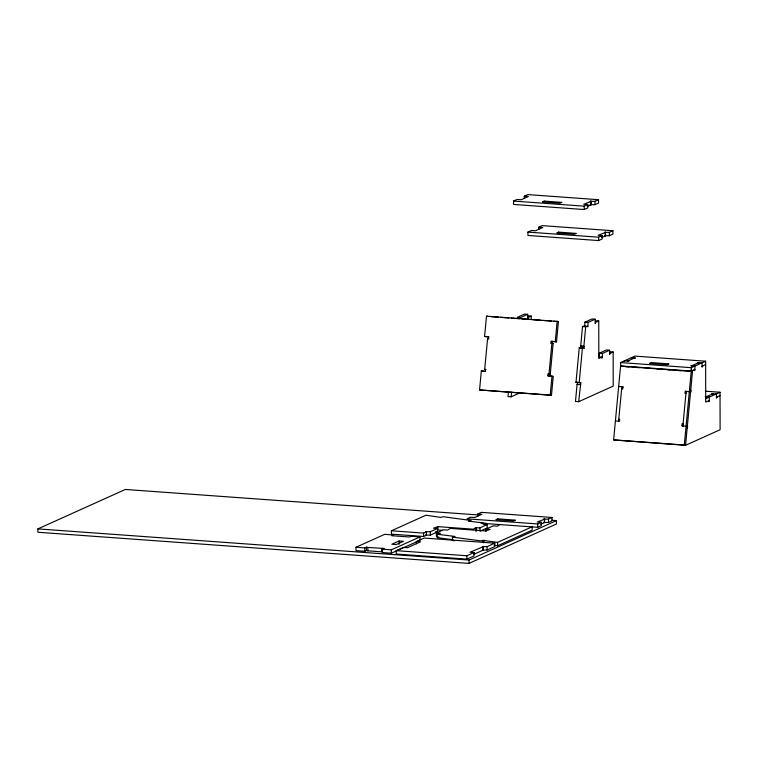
<?xml version="1.0" encoding="UTF-8"?>
<svg xmlns="http://www.w3.org/2000/svg" width="758" height="758" viewBox="0 0 758 758"><rect width="100%" height="100%" fill="white"/><g stroke="black" fill="none" stroke-linecap="round" stroke-linejoin="round"><path stroke-width="1.14" d="M547.939 375.797L553.255 376.385L551.473 395.335L479.549 389.944L481.33 370.984L485.395 371.278L485.575 369.383L484.694 369.317L487.584 338.618L488.465 338.674L488.645 336.779L484.58 336.486L486.494 316.152L558.409 321.544L556.495 341.886L551.189 341.299L551.009 343.194L553.141 343.554L550.251 374.262L548.119 373.902L547.939 375.797L552.241 376.309M508.419 392.038L507.993 396.586L511.167 396.813L519.808 392.919M511.167 396.813L511.603 392.265M550.251 374.262L549 373.969L551.89 343.26L551.009 343.194M549.19 376.091L549.37 374.196M552.26 343.488L552.44 341.593M551.473 395.335L550.223 395.051L552.004 376.091M556.495 341.886L555.254 341.593L557.168 321.25M576.014 382.212L579.264 347.714L584.039 348.32L584.219 346.425L580.694 346.112L582.523 326.613L584.105 325.902L588 326.745L587.99 322.434L595.163 319.203L595.172 323.514L595.883 322.254L598.754 320.956L598.82 358.458L601.681 357.16L601.681 358.098L602.402 357.776L602.392 353.465L609.565 350.234L609.565 354.545L610.285 353.285L613.156 351.987L613.213 386.116L578.667 401.693L575.483 401.456L577.084 384.401L580.619 384.713L580.789 382.818L576.014 382.212L580.789 382.818M577.615 382.582L577.084 384.401M584.039 348.32L580.855 348.093L580.694 346.112M579.197 382.439L582.438 347.941M578.667 401.693L580.619 384.713M583.868 346.34L585.707 326.84L587.279 326.13M705.897 391.223L720.034 392.246L720.1 429.739L685.554 445.316L613.629 439.915L620.575 366.123L692.499 371.524L687.781 371.183M618.594 421.192L621.835 386.694L623.436 387.073M683.271 426.072L682.02 425.778L682.2 423.883L683.081 423.94M686.341 393.468L685.09 393.175L685.27 391.28L690.926 391.943L690.756 389.972M682.901 425.844L686.151 391.346M690.472 370.311L692.594 370.473L685.554 445.316L684.303 445.022L691.249 371.231M587.242 206.508L591.06 204.783L591.06 201.41L583.726 204.253L587.791 204.546L587.791 207.929L584.21 209.54L513.536 204.433L513.526 201.059L517.117 199.449L521.182 199.733L528.345 196.502L524.28 196.208L524.29 198.463M524.28 196.208L527.862 194.598L598.536 199.705L598.545 203.078L594.964 204.688L590.179 204.726L591.06 204.783M598.536 199.705L594.954 201.315L590.179 201.344L591.06 201.41M513.526 201.059L584.2 206.167L587.791 204.546M601.644 237.538L605.462 235.814L605.462 232.441L598.128 235.283L602.184 235.577L602.193 238.959L598.612 240.57L527.938 235.463L527.928 232.09L531.519 230.479L535.574 230.773L542.747 227.533L538.682 227.239L538.692 229.494M538.682 227.239L542.264 225.628L612.938 230.735L612.947 234.108L609.366 235.719L604.581 235.757L605.462 235.814M558.589 232.128L556.798 232.943L574.469 234.213L576.26 233.407L558.589 232.128L558.599 234.383M612.938 230.735L609.356 232.346L604.571 232.374L605.462 232.441M527.928 232.09L598.602 237.197L602.184 235.577M551.72 520.263L556.448 520.604L556.457 523.977L469.003 563.402L37.909 532.258L37.9 528.885L125.345 489.46L478.497 514.966M527.672 314.324L520.5 317.555L517.316 317.327L524.489 314.096L527.672 314.324L527.672 318.635L528.392 317.375L531.254 316.086L531.263 319.601M584.816 326.518L584.816 322.207L591.979 318.976L595.163 319.203M599.218 357.549L599.208 353.237L606.381 350.006L609.565 350.234M694.887 369.44L691.305 371.05L620.631 365.943L620.622 362.57L634.958 356.108L705.632 361.215L705.707 402.081L709.289 400.47M627.387 361.187L634.56 357.956M691.703 365.83L698.867 362.599M620.622 362.57L691.296 367.677L705.632 361.215M702.06 366.199L705.641 364.589M426.441 535.186L425.56 535.12L430.345 535.091L437.508 531.86L437.508 528.487L430.336 531.718L425.56 531.746L426.441 531.813L426.441 535.186L423.58 536.475L391.422 534.153L391.412 530.78L425.968 515.203L440.673 517.392L443.297 516.748L471.097 520.49L468.472 521.134L486.285 523.314L483.111 524.28L487.176 524.574L487.186 527.947L480.013 531.178L480.013 527.805L487.176 524.574M367.886 550.829L366.484 550.535L364.835 551.284L356.004 550.64L355.995 547.267L384.666 534.343L393.497 534.977L391.848 535.726L409.519 536.996L411.168 536.257L419.998 536.891L420.008 540.274L391.336 553.198L382.506 552.563L382.496 549.18L384.145 548.441L367.886 547.456L367.886 550.829L382.023 551.852L382.373 548.309M355.995 547.267L364.825 547.911L366.474 547.162L367.886 547.456M706.105 396.86L713.269 393.629M705.698 398.708L720.034 392.246M716.452 397.23L720.043 395.619M399.002 541.004L391.829 544.235L396.254 544.557L403.417 541.326L399.002 541.004L399.011 544.377M391.412 530.78L423.57 533.101L426.441 531.813M476.119 531.273L476.109 527.9L473.248 529.188L437.906 526.639L433.443 528.193L437.508 528.487M382.496 549.18L391.327 549.825L419.998 536.891M473.722 554.392L483.216 550.109L483.216 546.736L469.998 552.231L474.063 552.525L474.072 555.898L466.9 559.129L396.226 554.022L396.226 550.649L403.389 547.418L407.453 547.712L420.5 541.828L416.436 541.534L416.436 543.78M416.436 541.534L424.129 538.066L494.803 543.173L494.803 546.546L487.11 550.014L482.334 550.043L483.216 550.109M477.796 516.226L477.786 513.981L481.377 512.361L552.042 517.468L552.051 520.841L548.47 522.461L543.685 522.489L544.576 522.556L544.566 519.183L543.685 519.116L548.46 519.088L552.042 517.468M436.381 536.38L436.371 533.007L443.544 529.776L447.599 530.069L450.299 528.392L485.641 530.941L490.104 529.387L486.039 529.093L486.049 531.349M452.981 539.753L437.262 537.649L437.262 534.267L440.436 533.3L436.371 533.007M437.262 537.649L438.844 536.939M480.013 527.805L475.228 527.833L476.109 527.9M486.039 529.093L493.212 525.862L497.276 526.156L499.977 524.479M494.803 543.173L487.11 546.641L482.325 546.67L483.216 546.736M544.566 519.183L537.232 522.025L541.297 522.319L541.297 525.692L537.716 527.312L485.887 523.57M396.226 550.649L466.9 555.756L474.063 552.525M477.786 513.981L481.851 514.275L474.688 517.506L470.623 517.212L467.042 518.832L537.716 523.939L541.297 522.319M483.841 542.785L483.831 540.53L497.58 542.377L532.135 526.801L532.135 530.174L497.589 545.751L494.15 545.296M540.748 524.28L544.576 522.556M37.9 528.885L469.003 560.029L556.448 520.604M454.772 540.776L452.45 540.463L452.45 537.09L455.075 536.446L437.262 534.267M483.831 540.53L484.4 540.388L480.25 540.833L452.45 537.09M528.08 315.859L531.254 316.086M595.57 320.729L598.754 320.956M584.816 322.207L587.99 322.434M491.279 316.692L498.338 317.204M500.697 317.375L508.94 317.972M511.299 318.142L519.543 318.739M521.902 318.91L530.145 319.506M532.504 319.677L540.748 320.274M543.098 320.435L551.35 321.032M553.7 321.202L558.409 321.544M582.523 326.613L585.707 326.84M551.189 341.299L555.254 341.593M488.872 336.997L484.58 336.486M581.035 346.188L584.219 346.425M609.972 351.759L613.156 351.987M599.208 353.237L602.392 353.465M631.376 357.719L635.441 358.013L633.84 358.278M698.156 362.921L697.265 362.855L702.05 362.826L702.06 367.137L702.77 365.877M598.498 356.933L601.681 357.16M628.107 360.865L628.988 360.922L624.213 360.95M692.414 365.508L690.822 365.763L694.878 366.057L694.887 370.368L694.176 370.7L694.167 369.762M625.359 366.673L628.894 366.929M635.953 367.44L639.487 367.696M646.555 368.208L648.914 368.379M657.158 368.966L659.517 369.137M667.76 369.733L670.119 369.904M678.363 370.501L680.712 370.671M548.119 373.902L549 373.969M485.632 371.496L481.33 370.984M618.661 386.466L622.725 386.76L622.545 388.655L621.664 388.589L622.915 388.882M712.558 393.952L711.667 393.885L716.452 393.857L716.462 398.168L717.172 396.908M685.09 393.175L685.971 393.241M706.816 396.538L705.215 396.794L709.28 397.088L709.289 401.399L708.578 401.731L708.569 400.793M479.549 389.944L550.223 395.051M618.774 419.297L619.656 419.364L619.476 421.259L615.411 420.965M682.02 425.778L687.686 426.441L687.155 428.261M613.629 439.915L684.303 445.022M481.178 523.228L483.538 523.399M442.625 530.354L437.916 530.013L437.906 526.639M435.48 531.709L437.508 531.86M486.494 316.152L487.745 316.437M579.264 347.714L580.855 348.093M551.89 343.26L553.141 343.554M487.584 338.618L488.825 338.902M685.27 391.28L686.521 391.573M484.694 369.317L485.944 369.61M682.2 423.883L683.451 424.177M691.296 367.677L691.305 371.05M609.356 232.346L609.366 235.719M605.291 232.052L605.301 235.425M598.602 237.197L598.612 240.57M594.954 201.315L594.964 204.688M590.889 201.022L590.899 204.395M584.2 206.167L584.21 209.54M548.46 519.088L548.47 522.461M544.396 518.794L544.405 522.167M537.716 523.939L537.716 527.312M497.58 542.377L497.589 545.751M487.11 546.641L487.11 550.014M483.045 546.347L483.054 549.721M482.874 540.189L482.884 542.434M475.948 527.511L475.948 530.884M469.003 560.029L469.003 563.402M466.9 555.756L466.9 559.129M430.336 531.718L430.345 535.091M423.57 533.101L423.58 536.475M391.327 549.825L391.336 553.198M382.023 548.479L382.023 551.852M366.474 547.162L366.484 550.535M364.825 547.911L364.835 551.284M544.187 201.097L542.396 201.912L560.067 203.182L561.858 202.377L544.187 201.097M651.283 362.608L649.492 363.423L667.163 364.693L668.954 363.887L651.283 362.608M497.703 518.87L495.903 519.675L513.573 520.954L515.364 520.149L497.703 518.87"/></g></svg>
